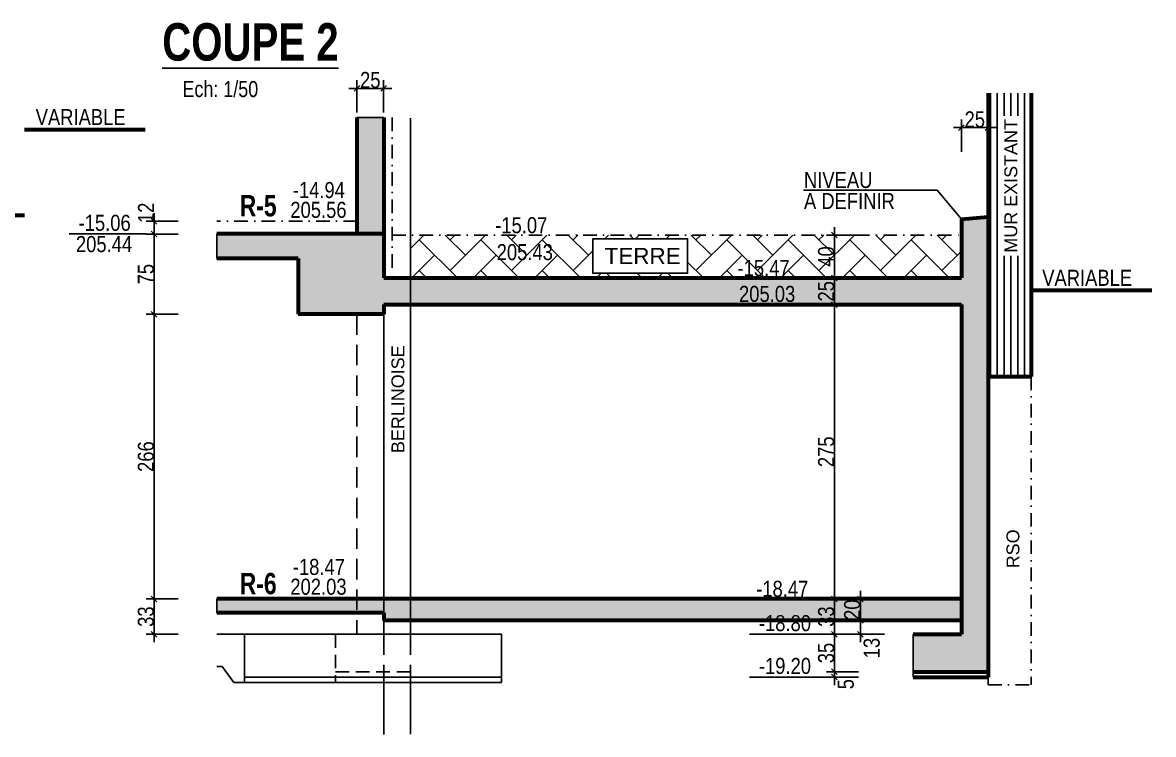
# Model space of a CAD drawing. Header units: millimetres. Extents: x -26249 to 60250, y -21218 to 23336.
# Drawn here: x 35727 to 36784, y 1146 to 1811 of the extents above; entities that cross this region are included whole.
import ezdxf
from ezdxf.enums import TextEntityAlignment as Align

# ---------------------------------------------------------------- set-up
doc = ezdxf.new("R2010")
doc.units = ezdxf.units.MM
doc.linetypes.add('CACHEX2', pattern=[19.05, 12.7, -6.35])
doc.linetypes.add('TIRETPTX2', pattern=[50.8, 25.4, -12.7, 0, -12.7])
for name, color, linetype in [('01_cote_gen', 4, 'Continuous'), ('01_linteaux', 2, 'Continuous'), ('01_poch_murs', 253, 'Continuous'), ('01_texte', 230, 'Continuous'), ('AA_COTES', 2, 'Continuous')]:
    doc.layers.add(name, color=color, linetype=linetype)
doc.layers.add('01_murs_coup', color=5, linetype='Continuous', lineweight=60)
doc.styles.add('ARIAL NA', font='ARIALN.TTF')
doc.styles.add('impact', font='impact.ttf')
doc.styles.add('MATTE_TXT', font='arial.ttf')
doc.styles.add('STYLE2', font='ARIALN.TTF')
doc.dimstyles.new('JB50', dxfattribs={"dimscale": 0.1, "dimtxt": 150, "dimasz": 15, "dimexe": 0.1, "dimexo": 0.1, "dimgap": 0.09, "dimtad": 1, "dimdec": 1, "dimdsep": 46, "dimtxsty": 'STYLE2', "dimblk1": 'BOND_G', "dimblk2": 'BOND_D', "dimsah": 1, "dimcen": 1.5, "dimdle": 0.01, "dimse1": 1, "dimse2": 1, "dimclrd": 4, "dimclre": 2, "dimclrt": 6, "dimazin": 2, "dimtfac": 2.333333, "dimtdec": 1, "dimtix": 1, "dimtmove": 2, "dimatfit": 3, "dimldrblk": 'BOND_G', "dimfxl": 1, "dimtolj": 1, "dimtzin": 0, "dimarcsym": 0})

# ---------------------------------------------------------------- blocks, each defined once
blk = doc.blocks.new('BOND_G')
at = {"layer": 'AA_COTES', "color": 0}
for p, q in [((0, -5), (0, 15)), ((5, 0), (-5, 0)), ((1.77, 1.77), (-1.77, -1.77))]:
    blk.add_line(p, q, dxfattribs=at)
blk = doc.blocks.new('BOND_D')
at = {"layer": 'AA_COTES', "color": 0}
for p, q in [((5, 0), (-5, 0)), ((-1.77, -1.77), (1.77, 1.77)), ((0, 5), (0, -15))]:
    blk.add_line(p, q, dxfattribs=at)
blk = doc.blocks.new('*D1272')
at = {"layer": '01_cote_gen', "color": 4, "lineweight": -2, "transparency": 16777216}
blk.add_line((36486, 1273.7), (36486, 1545.6), dxfattribs=at)
at = {"layer": 'Defpoints', "color": 0, "transparency": 16777216}
for p in [(36486, 1547.1), (36574.1, 1547.1), (36574.1, 1272.2)]:
    blk.add_point(p, dxfattribs=at)
at = {"layer": '01_cote_gen', "color": 4, "lineweight": -2, "transparency": 16777216, "xscale": 1.5, "yscale": 1.5, "zscale": 1.5}
for name, p, rotation in [('BOND_D', (36486, 1547.1), 90), ('BOND_G', (36486, 1272.2), 270)]:
    blk.add_blockref(name, p, dxfattribs=dict(at, rotation=rotation))
at = {"layer": '01_cote_gen', "color": 6, "transparency": 16777216, "insert": (36478.3, 1409.7), "char_height": 15, "attachment_point": 5, "rotation": 90, "style": 'STYLE2'}
blk.add_mtext('\\A1;275', dxfattribs=at)
blk = doc.blocks.new('*D1277')
at = {"layer": '01_cote_gen', "color": 4, "lineweight": -2, "transparency": 16777216}
blk.add_line((36486, 1240.7), (36486, 1270.7), dxfattribs=at)
at = {"layer": 'Defpoints', "color": 0, "transparency": 16777216}
for p in [(36486, 1272.2), (36508.5, 1272.2), (36559.7, 1239.2)]:
    blk.add_point(p, dxfattribs=at)
at = {"layer": '01_cote_gen', "color": 4, "lineweight": -2, "transparency": 16777216, "xscale": 1.5, "yscale": 1.5, "zscale": 1.5}
for name, p, rotation in [('BOND_D', (36486, 1272.2), 90), ('BOND_G', (36486, 1239.2), 270)]:
    blk.add_blockref(name, p, dxfattribs=dict(at, rotation=rotation))
at = {"layer": '01_cote_gen', "color": 6, "transparency": 16777216, "insert": (36478.3, 1255.7), "char_height": 15, "attachment_point": 5, "rotation": 90, "style": 'STYLE2'}
blk.add_mtext('\\A1;33', dxfattribs=at)
blk = doc.blocks.new('*D1278')
at = {"layer": '01_cote_gen', "color": 4, "lineweight": -2, "transparency": 16777216}
blk.add_line((36486, 1205.7), (36486, 1237.7), dxfattribs=at)
at = {"layer": 'Defpoints', "color": 0, "transparency": 16777216}
for p in [(36486, 1239.2), (36559.7, 1239.2), (36559.7, 1204.2)]:
    blk.add_point(p, dxfattribs=at)
at = {"layer": '01_cote_gen', "color": 4, "lineweight": -2, "transparency": 16777216, "xscale": 1.5, "yscale": 1.5, "zscale": 1.5}
for name, p, rotation in [('BOND_D', (36486, 1239.2), 90), ('BOND_G', (36486, 1204.2), 270)]:
    blk.add_blockref(name, p, dxfattribs=dict(at, rotation=rotation))
at = {"layer": '01_cote_gen', "color": 6, "transparency": 16777216, "insert": (36478.3, 1221.7), "char_height": 15, "attachment_point": 5, "rotation": 90, "style": 'STYLE2'}
blk.add_mtext('\\A1;35', dxfattribs=at)
blk = doc.blocks.new('*D1279')
at = {"layer": '01_cote_gen', "color": 4, "lineweight": -2, "transparency": 16777216}
blk.add_line((36486, 1548.6), (36486, 1570.6), dxfattribs=at)
at = {"layer": 'Defpoints', "color": 0, "transparency": 16777216}
for p in [(36486, 1572.1), (36527.5, 1572.1), (36527.5, 1547.1)]:
    blk.add_point(p, dxfattribs=at)
at = {"layer": '01_cote_gen', "color": 4, "lineweight": -2, "transparency": 16777216, "xscale": 1.5, "yscale": 1.5, "zscale": 1.5}
for name, p, rotation in [('BOND_D', (36486, 1572.1), 90), ('BOND_G', (36486, 1547.1), 270)]:
    blk.add_blockref(name, p, dxfattribs=dict(at, rotation=rotation))
at = {"layer": '01_cote_gen', "color": 6, "transparency": 16777216, "insert": (36478.3, 1559.6), "char_height": 15, "attachment_point": 5, "rotation": 90, "style": 'STYLE2'}
blk.add_mtext('\\A1;25', dxfattribs=at)
blk = doc.blocks.new('*D1280')
at = {"layer": '01_cote_gen', "color": 4, "lineweight": -2, "transparency": 16777216}
blk.add_line((36486, 1573.6), (36486, 1610.6), dxfattribs=at)
at = {"layer": 'Defpoints', "color": 0, "transparency": 16777216}
for p in [(36486, 1612.1), (36508.5, 1612.1), (36508.5, 1572.1)]:
    blk.add_point(p, dxfattribs=at)
at = {"layer": '01_cote_gen', "color": 4, "lineweight": -2, "transparency": 16777216, "xscale": 1.5, "yscale": 1.5, "zscale": 1.5}
for name, p, rotation in [('BOND_D', (36486, 1612.1), 90), ('BOND_G', (36486, 1572.1), 270)]:
    blk.add_blockref(name, p, dxfattribs=dict(at, rotation=rotation))
at = {"layer": '01_cote_gen', "color": 6, "transparency": 16777216, "insert": (36478.3, 1592.1), "char_height": 15, "attachment_point": 5, "rotation": 90, "style": 'STYLE2'}
blk.add_mtext('\\A1;40', dxfattribs=at)
blk = doc.blocks.new('*D1273')
at = {"layer": '01_cote_gen', "color": 4, "lineweight": -2, "transparency": 16777216}
blk.add_line((35850.1, 1273.7), (35850.1, 1536.6), dxfattribs=at)
at = {"layer": 'Defpoints', "color": 0, "transparency": 16777216}
for p in [(35850.1, 1538.1), (35974, 1538.1), (35953.5, 1272.2)]:
    blk.add_point(p, dxfattribs=at)
at = {"layer": '01_cote_gen', "color": 4, "lineweight": -2, "transparency": 16777216, "xscale": 1.5, "yscale": 1.5, "zscale": 1.5}
for name, p, rotation in [('BOND_D', (35850.1, 1538.1), 90), ('BOND_G', (35850.1, 1272.2), 270)]:
    blk.add_blockref(name, p, dxfattribs=dict(at, rotation=rotation))
at = {"layer": '01_cote_gen', "color": 6, "transparency": 16777216, "insert": (35842.5, 1405.2), "char_height": 15, "attachment_point": 5, "rotation": 90, "style": 'STYLE2'}
blk.add_mtext('\\A1;266', dxfattribs=at)
blk = doc.blocks.new('*D1274')
at = {"layer": '01_cote_gen', "color": 4, "lineweight": -2, "transparency": 16777216}
blk.add_line((35850.1, 1539.6), (35850.1, 1611.6), dxfattribs=at)
at = {"layer": 'Defpoints', "color": 0, "transparency": 16777216}
for p in [(35850.1, 1613.1), (35948.6, 1613.1), (35970.9, 1538.1)]:
    blk.add_point(p, dxfattribs=at)
at = {"layer": '01_cote_gen', "color": 4, "lineweight": -2, "transparency": 16777216, "xscale": 1.5, "yscale": 1.5, "zscale": 1.5}
for name, p, rotation in [('BOND_D', (35850.1, 1613.1), 90), ('BOND_G', (35850.1, 1538.1), 270)]:
    blk.add_blockref(name, p, dxfattribs=dict(at, rotation=rotation))
at = {"layer": '01_cote_gen', "color": 6, "transparency": 16777216, "insert": (35842.5, 1575.6), "char_height": 15, "attachment_point": 5, "rotation": 90, "style": 'STYLE2'}
blk.add_mtext('\\A1;75', dxfattribs=at)
blk = doc.blocks.new('*D1275')
at = {"layer": '01_cote_gen', "color": 4, "lineweight": -2, "transparency": 16777216}
blk.add_line((35850.1, 1614.6), (35850.1, 1623.6), dxfattribs=at)
at = {"layer": 'Defpoints', "color": 0, "transparency": 16777216}
for p in [(35850.1, 1625.1), (35921.5, 1625.1), (35921.5, 1613.1)]:
    blk.add_point(p, dxfattribs=at)
at = {"layer": '01_cote_gen', "color": 4, "lineweight": -2, "transparency": 16777216, "xscale": 1.5, "yscale": 1.5, "zscale": 1.5}
for name, p, rotation in [('BOND_D', (35850.1, 1625.1), 90), ('BOND_G', (35850.1, 1613.1), 270)]:
    blk.add_blockref(name, p, dxfattribs=dict(at, rotation=rotation))
at = {"layer": '01_cote_gen', "color": 6, "transparency": 16777216, "insert": (35842.6, 1632.9), "char_height": 15, "attachment_point": 5, "rotation": 90, "style": 'STYLE2'}
blk.add_mtext('\\A1;12', dxfattribs=at)
blk = doc.blocks.new('*D1281')
at = {"layer": '01_cote_gen', "color": 4, "lineweight": -2, "transparency": 16777216}
blk.add_line((36606.2, 1712.5), (36628.2, 1712.5), dxfattribs=at)
at = {"layer": 'Defpoints', "color": 0, "transparency": 16777216}
for p in [(36629.7, 1712.5), (36629.7, 1629.1), (36604.7, 1627.1)]:
    blk.add_point(p, dxfattribs=at)
at = {"layer": '01_cote_gen', "color": 4, "lineweight": -2, "transparency": 16777216, "xscale": 1.5, "yscale": 1.5, "zscale": 1.5, "rotation": 180}
blk.add_blockref('BOND_G', (36604.7, 1712.5), dxfattribs=at)
at = {"layer": '01_cote_gen', "color": 4, "lineweight": -2, "transparency": 16777216, "xscale": 1.5, "yscale": 1.5, "zscale": 1.5}
blk.add_blockref('BOND_D', (36629.7, 1712.5), dxfattribs=at)
at = {"layer": '01_cote_gen', "color": 6, "transparency": 16777216, "insert": (36617.2, 1720.1), "char_height": 15, "attachment_point": 5, "style": 'STYLE2'}
blk.add_mtext('\\A1;25', dxfattribs=at)
blk = doc.blocks.new('*D1276')
at = {"layer": '01_cote_gen', "color": 4, "lineweight": -2, "transparency": 16777216}
blk.add_line((35850.1, 1240.7), (35850.1, 1270.7), dxfattribs=at)
at = {"layer": 'Defpoints', "color": 0, "transparency": 16777216}
for p in [(35850.1, 1272.2), (35965.5, 1272.2), (35945, 1239.2)]:
    blk.add_point(p, dxfattribs=at)
at = {"layer": '01_cote_gen', "color": 4, "lineweight": -2, "transparency": 16777216, "xscale": 1.5, "yscale": 1.5, "zscale": 1.5}
for name, p, rotation in [('BOND_D', (35850.1, 1272.2), 90), ('BOND_G', (35850.1, 1239.2), 270)]:
    blk.add_blockref(name, p, dxfattribs=dict(at, rotation=rotation))
at = {"layer": '01_cote_gen', "color": 6, "transparency": 16777216, "insert": (35842.5, 1255.7), "char_height": 15, "attachment_point": 5, "rotation": 90, "style": 'STYLE2'}
blk.add_mtext('\\A1;33', dxfattribs=at)
blk = doc.blocks.new('*D1282')
at = {"layer": '01_cote_gen', "color": 4, "lineweight": -2, "transparency": 16777216}
blk.add_line((36510.3, 1240.7), (36510.3, 1250.7), dxfattribs=at)
at = {"layer": 'Defpoints', "color": 0, "transparency": 16777216}
for p in [(36510.3, 1252.2), (36559.7, 1252.2), (36559.7, 1239.2)]:
    blk.add_point(p, dxfattribs=at)
at = {"layer": '01_cote_gen', "color": 4, "lineweight": -2, "transparency": 16777216, "xscale": 1.5, "yscale": 1.5, "zscale": 1.5}
for name, p, rotation in [('BOND_D', (36510.3, 1252.2), 90), ('BOND_G', (36510.3, 1239.2), 270)]:
    blk.add_blockref(name, p, dxfattribs=dict(at, rotation=rotation))
at = {"layer": '01_cote_gen', "color": 6, "transparency": 16777216, "insert": (36520.9, 1226.3), "char_height": 15, "attachment_point": 5, "rotation": 90, "style": 'STYLE2'}
blk.add_mtext('\\A1;13', dxfattribs=at)
blk = doc.blocks.new('*D1283')
at = {"layer": '01_cote_gen', "color": 4, "lineweight": -2, "transparency": 16777216}
blk.add_line((36510.3, 1253.7), (36510.3, 1270.7), dxfattribs=at)
at = {"layer": 'Defpoints', "color": 0, "transparency": 16777216}
for p in [(36510.3, 1272.2), (36525.8, 1272.2), (36522, 1252.2)]:
    blk.add_point(p, dxfattribs=at)
at = {"layer": '01_cote_gen', "color": 4, "lineweight": -2, "transparency": 16777216, "xscale": 1.5, "yscale": 1.5, "zscale": 1.5}
for name, p, rotation in [('BOND_D', (36510.3, 1272.2), 90), ('BOND_G', (36510.3, 1252.2), 270)]:
    blk.add_blockref(name, p, dxfattribs=dict(at, rotation=rotation))
at = {"layer": '01_cote_gen', "color": 6, "transparency": 16777216, "insert": (36502.6, 1262.2), "char_height": 15, "attachment_point": 5, "rotation": 90, "style": 'STYLE2'}
blk.add_mtext('\\A1;20', dxfattribs=at)
blk = doc.blocks.new('*D1284')
at = {"layer": '01_cote_gen', "color": 4, "lineweight": -2, "transparency": 16777216}
blk.add_line((36486, 1200.7), (36486, 1202.7), dxfattribs=at)
at = {"layer": 'Defpoints', "color": 0, "transparency": 16777216}
for p in [(36486, 1204.2), (36559.7, 1204.2), (36559.7, 1199.2)]:
    blk.add_point(p, dxfattribs=at)
at = {"layer": '01_cote_gen', "color": 4, "lineweight": -2, "transparency": 16777216, "xscale": 1.5, "yscale": 1.5, "zscale": 1.5}
for name, p, rotation in [('BOND_D', (36486, 1204.2), 90), ('BOND_G', (36486, 1199.2), 270)]:
    blk.add_blockref(name, p, dxfattribs=dict(at, rotation=rotation))
at = {"layer": '01_cote_gen', "color": 6, "transparency": 16777216, "insert": (36496.7, 1192.6), "char_height": 15, "attachment_point": 5, "rotation": 90, "style": 'STYLE2'}
blk.add_mtext('\\A1;5', dxfattribs=at)
blk = doc.blocks.new('*D1285')
at = {"layer": '01_cote_gen', "color": 4, "lineweight": -2, "transparency": 16777216}
blk.add_line((36041.2, 1749.2), (36063.2, 1749.2), dxfattribs=at)
at = {"layer": 'Defpoints', "color": 0, "transparency": 16777216}
for p in [(36064.7, 1749.2), (36039.7, 1721.8), (36064.7, 1721.8)]:
    blk.add_point(p, dxfattribs=at)
at = {"layer": '01_cote_gen', "color": 4, "lineweight": -2, "transparency": 16777216, "xscale": 1.5, "yscale": 1.5, "zscale": 1.5, "rotation": 180}
blk.add_blockref('BOND_G', (36039.7, 1749.2), dxfattribs=at)
at = {"layer": '01_cote_gen', "color": 4, "lineweight": -2, "transparency": 16777216, "xscale": 1.5, "yscale": 1.5, "zscale": 1.5}
blk.add_blockref('BOND_D', (36064.7, 1749.2), dxfattribs=at)
at = {"layer": '01_cote_gen', "color": 6, "transparency": 16777216, "insert": (36052.2, 1756.9), "char_height": 15, "attachment_point": 5, "style": 'STYLE2'}
blk.add_mtext('\\A1;25', dxfattribs=at)

msp = doc.modelspace()

# ---------------------------------------------------------------- hatches: boundary and pattern name
at = {"layer": '01_poch_murs'}
h = msp.add_hatch(dxfattribs=at)
h.set_pattern_fill('ANSI31', color=256, scale=2, angle=45)
h.set_pattern_definition([(90, (14387.862, -0.029), (-6.35, 1e-15), [])])
h.paths.add_polyline_path([(36669.743, 1744.823), (36629.743, 1744.823), (36629.743, 1479.956), (36669.743, 1479.956)])
h.paths.add_polyline_path([(36660.172, 1592.603), (36660.172, 1723.613), (36641.558, 1723.613), (36641.558, 1592.603)], flags=16)
h = msp.add_hatch(color=256, dxfattribs=at)
h.dxf.hatch_style = 1
h.paths.add_polyline_path([(36064.743, 1721.824), (36039.743, 1721.824), (36039.743, 1613.139), (36064.743, 1613.139)])
h = msp.add_hatch(color=256, dxfattribs=at)
h.dxf.hatch_style = 1
h.paths.add_polyline_path([(36629.743, 1629.139), (36604.743, 1627.139), (36604.743, 1572.139), (36064.743, 1572.139), (36064.743, 1613.139), (35908.885, 1613.139), (35908.885, 1590.139), (35984.743, 1590.139), (35984.743, 1538.139), (36039.743, 1538.139), (36064.743, 1538.139), (36064.743, 1547.138), (36604.743, 1547.138), (36604.743, 1239.203), (36559.743, 1239.203), (36559.743, 1204.196), (36629.743, 1204.196)])
h.paths.add_polyline_path([(36604.743, 1272.169), (35908.885, 1272.169), (35908.885, 1259.169), (36064.743, 1259.169), (36064.743, 1252.169), (36604.743, 1252.169)], flags=17)
h.paths.add_polyline_path([(35934.743, 1239.169), (35934.743, 1199.169)])
h = msp.add_hatch(dxfattribs=at)
h.set_pattern_fill('AR-HBONE', color=256, scale=0.2)
h.set_pattern_definition([(45, (24229.666, 2326.15), (3e-15, 28.73682), [60.96, -20.32]), (135, (24244.035, 2340.52), (3e-15, 28.73682), [60.96, -20.32])])
h.paths.add_polyline_path([(36604.743, 1612.139), (36089.743, 1612.139), (36089.743, 1572.139), (36604.743, 1572.139)])
h.paths.add_polyline_path([(36348.793, 1576.453), (36260.202, 1576.453), (36260.202, 1608.746), (36348.793, 1608.746)], flags=16)
h.paths.add_polyline_path([(36493.863, 1579.16), (36493.863, 1605.773), (36462.635, 1605.773), (36462.635, 1579.16)], flags=24)
h.paths.add_polyline_path([(36166.52, 1584.592), (36238.276, 1584.592), (36238.276, 1607.583), (36166.52, 1607.583)], flags=24)
h.paths.add_polyline_path([(36391.621, 1569.736), (36458.697, 1569.736), (36458.697, 1592.712), (36391.621, 1592.712)], flags=9)
h.paths.add_polyline_path([(36267.498, 1581.395), (36346.018, 1581.395), (36346.018, 1603.895), (36267.498, 1603.895)], flags=8)

# ---------------------------------------------------------------- linework, layer by layer
at = {"layer": '01_linteaux', "linetype": 'TIRETPTX2', "ltscale": 0.5}
for p, q in [((36072.743, 1721.824), (36072.743, 1572.139)), ((36039.743, 1625.139), (35908.885, 1625.139)), ((36072.743, 1612.139), (36604.743, 1612.139)), ((36669.743, 1479.956, 1.078), (36669.743, 1192.068, -9.99)), ((36629.743, 1199.196), (36629.743, 1192.068, -11.068)), ((36629.743, 1192.027, -9.992), (36669.743, 1192.027, -9.992))]:
    msp.add_line(p, q, dxfattribs=at)
at = {"layer": '01_linteaux'}
for p, q in [((36089.743, 1721.446), (36089.743, 1239.169)), ((36064.743, 1538.139), (36064.743, 1259.169)), ((36064.743, 1252.169), (36064.743, 1239.169)), ((35934.743, 1239.169), (35908.885, 1239.169)), ((35934.743, 1239.169), (36174.743, 1239.169)), ((35934.743, 1239.169), (35934.743, 1194.169)), ((36174.743, 1239.169), (36174.743, 1194.169)), ((35913.775, 1209.169), (35908.885, 1209.169)), ((35924.743, 1194.169), (35913.775, 1209.169)), ((35934.743, 1199.169), (36174.743, 1199.169)), ((35924.743, 1194.169), (35934.743, 1194.169)), ((35934.743, 1194.169), (36174.743, 1194.169)), ((36064.743, 1194.169), (36064.743, 1145.708)), ((36089.743, 1194.169), (36089.743, 1145.757))]:
    msp.add_line(p, q, dxfattribs=at)
at = {"layer": '01_linteaux', "linetype": 'CACHEX2', "ltscale": 1.5}
for p, q in [((36039.743, 1538.139), (36039.743, 1239.169)), ((36064.743, 1239.169), (36064.743, 1194.169)), ((36089.743, 1239.169), (36089.743, 1194.169))]:
    msp.add_line(p, q, dxfattribs=at)
at = {"layer": '01_linteaux', "linetype": 'CACHEX2'}
for p, q in [((36019.743, 1239.169), (36019.743, 1194.169)), ((36019.743, 1204.169), (36089.743, 1204.169))]:
    msp.add_line(p, q, dxfattribs=at)
at = {"layer": '01_murs_coup'}
for p, q in [((36629.743, 1744.823, 1.078), (36629.743, 1479.956, 1.078)), ((36669.743, 1744.823, 1.078), (36669.743, 1479.956, 1.078)), ((36039.743, 1721.824), (36039.743, 1613.139)), ((36064.743, 1721.824), (36064.743, 1572.139)), ((35729.002, 1710.675), (35841.888, 1710.675)), ((35689.002, 1630.675), (35729.002, 1630.675)), ((36604.743, 1627.139), (36629.743, 1629.139)), ((36629.743, 1629.139), (36629.743, 1199.196)), ((36604.743, 1627.139), (36604.743, 1572.139)), ((36064.743, 1613.139), (35908.885, 1613.139)), ((35984.743, 1590.139), (35908.885, 1590.139)), ((35984.743, 1590.139), (35984.743, 1538.139)), ((36064.743, 1572.139), (36604.743, 1572.139)), ((36669.743, 1560.537, 1.078), (36782.629, 1560.537, 1.078)), ((36064.743, 1547.138), (36064.743, 1538.139)), ((36064.743, 1547.138), (36604.743, 1547.138)), ((36604.743, 1547.138), (36604.743, 1239.203)), ((36039.743, 1538.139), (35984.743, 1538.139)), ((36064.743, 1538.139), (36039.743, 1538.139)), ((36629.743, 1479.956, 1.078), (36669.743, 1479.956, 1.078)), ((36604.743, 1272.169), (35908.885, 1272.169)), ((36064.743, 1259.169), (35908.885, 1259.169)), ((36064.743, 1259.169), (36064.743, 1252.169)), ((36604.743, 1252.169), (36064.743, 1252.169)), ((36559.743, 1239.203), (36604.743, 1239.203)), ((36559.743, 1204.196), (36629.743, 1204.196)), ((36559.743, 1199.196), (36629.743, 1199.196))]:
    msp.add_line(p, q, dxfattribs=at)
at = {"layer": '01_murs_coup', "const_width": 3}
msp.add_lwpolyline([(35729.002, 1710.675), (35841.888, 1710.675)], dxfattribs=at)
at = {"layer": '01_murs_coup', "const_width": 3, "elevation": 1.078}
msp.add_lwpolyline([(36669.743, 1560.537), (36782.629, 1560.537)], dxfattribs=at)
at = {"layer": '01_poch_murs'}
for p, q in [((36039.743, 1721.824), (36064.743, 1721.824)), ((35908.885, 1590.139), (35908.885, 1613.139)), ((35908.885, 1272.169), (35908.885, 1259.169)), ((36559.743, 1239.203), (36559.743, 1199.196))]:
    msp.add_line(p, q, dxfattribs=at)
at = {"layer": '01_texte'}
for p, q in [((36581.99, 1654.1), (36457.103, 1654.1)), ((36604.743, 1627.139), (36581.99, 1654.1)), ((35842.645, 1613.139), (35770.804, 1613.139)), ((36478.499, 1239.203), (36406.658, 1239.203)), ((36478.499, 1199.196), (36406.658, 1199.196))]:
    msp.add_line(p, q, dxfattribs=at)
msp.add_lwpolyline([(36260.202, 1608.746), (36348.793, 1608.746), (36348.793, 1576.453), (36260.202, 1576.453)], close=True, dxfattribs=at)

# ---------------------------------------------------------------- texts
at = {"layer": '01_texte', "style": 'impact'}
msp.add_text('%%UCOUPE 2', height=35, dxfattribs=at).set_placement((35940.191, 1764.566), align=Align.BOTTOM_CENTER)
at = {"layer": '01_texte', "style": 'MATTE_TXT', "width": 0.8}
msp.add_text('Ech: 1/50', height=15, dxfattribs=at).set_placement((35912.053, 1736.546), align=Align.BOTTOM_CENTER)
at = {"layer": '01_texte'}
for s, height, style, p in [('VARIABLE', 15, 'ARIAL NA', (35739.482, 1714.831)), ('NIVEAU', 15, 'ARIAL NA', (36457.55, 1656.108)), ('-14.94', 15, 'ARIAL NA', (35979.78, 1646.707)), ('R-5', 20, 'impact', (35930.14, 1629.568)), ('A DEFINIR', 15, 'ARIAL NA', (36457.55, 1636.419)), ('205.56', 15, 'ARIAL NA', (35977.467, 1628.202)), ('-15.06', 15, 'ARIAL NA', (35779.568, 1616.085)), ('-15.07', 15, 'ARIAL NA', (36168.972, 1613.821)), ('205.44', 15, 'ARIAL NA', (35777.083, 1596.219)), ('205.43', 15, 'ARIAL NA', (36170.351, 1588.69)), ('TERRE', 15, 'MATTE_TXT', (36271.248, 1585.145)), ('-15.47', 15, 'ARIAL NA', (36395.451, 1573.821)), ('VARIABLE', 15, 'ARIAL NA', (36680.223, 1564.693, 1.078)), ('205.03', 15, 'ARIAL NA', (36396.83, 1549.69)), ('-18.47', 15, 'ARIAL NA', (35979.78, 1294.659)), ('R-6', 20, 'impact', (35930.14, 1276.598)), ('202.03', 15, 'ARIAL NA', (35977.467, 1276.154)), ('-18.47', 15, 'ARIAL NA', (36412.907, 1274.178)), ('-18.80', 15, 'ARIAL NA', (36415.421, 1242.148)), ('-19.20', 15, 'ARIAL NA', (36415.421, 1202.142))]:
    msp.add_text(s, height=height, dxfattribs=dict(at, style=style)).set_placement(p)
at = {"layer": '01_texte', "style": 'MATTE_TXT'}
for s, p in [('MUR EXISTANT', (36656.865, 1595.705, 1.078)), ('BERLINOISE', (36084.001, 1408.504)), ('RSO', (36658.865, 1300.857))]:
    msp.add_text(s, height=12, rotation=90, dxfattribs=at).set_placement(p)

# ---------------------------------------------------------------- dimensions: what is measured, and where the dimension line sits
at = {"layer": '01_cote_gen'}
for base, p1, p2, picture, middle in [((36064.743, 1749.236), (36039.743, 1721.824), (36064.743, 1721.824), '*D1285', (36052.243, 1756.903)), ((36629.743, 1712.474), (36604.743, 1627.139), (36629.743, 1629.139), '*D1281', (36617.243, 1720.142))]:
    dim = msp.add_linear_dim(base=base, p1=p1, p2=p2, dimstyle='JB50', dxfattribs=at)
    dim.commit()
    dim.dimension.update_dxf_attribs({"geometry": picture, "text_midpoint": middle})
for base, p1, p2, picture, middle in [((35850.145, 1625.139), (35921.516, 1613.139), (35921.516, 1625.139), '*D1275', (35842.605, 1632.915)), ((36510.263, 1252.169), (36559.743, 1239.203), (36559.743, 1252.169), '*D1282', (36520.926, 1226.276)), ((36485.999, 1204.196), (36559.743, 1199.196), (36559.743, 1204.196), '*D1284', (36496.725, 1192.552))]:
    dim = msp.add_linear_dim(base=base, p1=p1, p2=p2, angle=90, dimstyle='JB50', dxfattribs=at)
    dim.commit()
    dim.dimension.update_dxf_attribs({"geometry": picture, "text_midpoint": middle, "dimtype": 160})
for base, p1, p2, picture, middle in [((35850.145, 1613.139), (35970.892, 1538.139), (35948.588, 1613.139), '*D1274', (35842.508, 1575.639)), ((36485.999, 1612.139), (36508.499, 1572.139), (36508.499, 1612.139), '*D1280', (36478.331, 1592.139)), ((36485.999, 1572.139), (36527.472, 1547.138), (36527.472, 1572.139), '*D1279', (36478.331, 1559.639)), ((36485.999, 1547.138), (36574.13, 1272.169), (36574.13, 1547.138), '*D1272', (36478.331, 1409.654)), ((35850.145, 1538.139), (35953.51, 1272.169), (35973.968, 1538.139), '*D1273', (35842.478, 1405.154)), ((35850.145, 1272.169), (35944.991, 1239.169), (35965.456, 1272.169), '*D1276', (35842.478, 1255.669)), ((36485.999, 1272.169), (36559.743, 1239.203), (36508.499, 1272.169), '*D1277', (36478.331, 1255.686)), ((36510.263, 1272.169), (36522.047, 1252.169), (36525.757, 1272.169), '*D1283', (36502.596, 1262.169)), ((36485.999, 1239.203), (36559.743, 1204.196), (36559.743, 1239.203), '*D1278', (36478.331, 1221.699))]:
    dim = msp.add_linear_dim(base=base, p1=p1, p2=p2, angle=90, dimstyle='JB50', dxfattribs=at)
    dim.commit()
    dim.dimension.update_dxf_attribs({"geometry": picture, "text_midpoint": middle})

doc.saveas('drawing.dxf')
